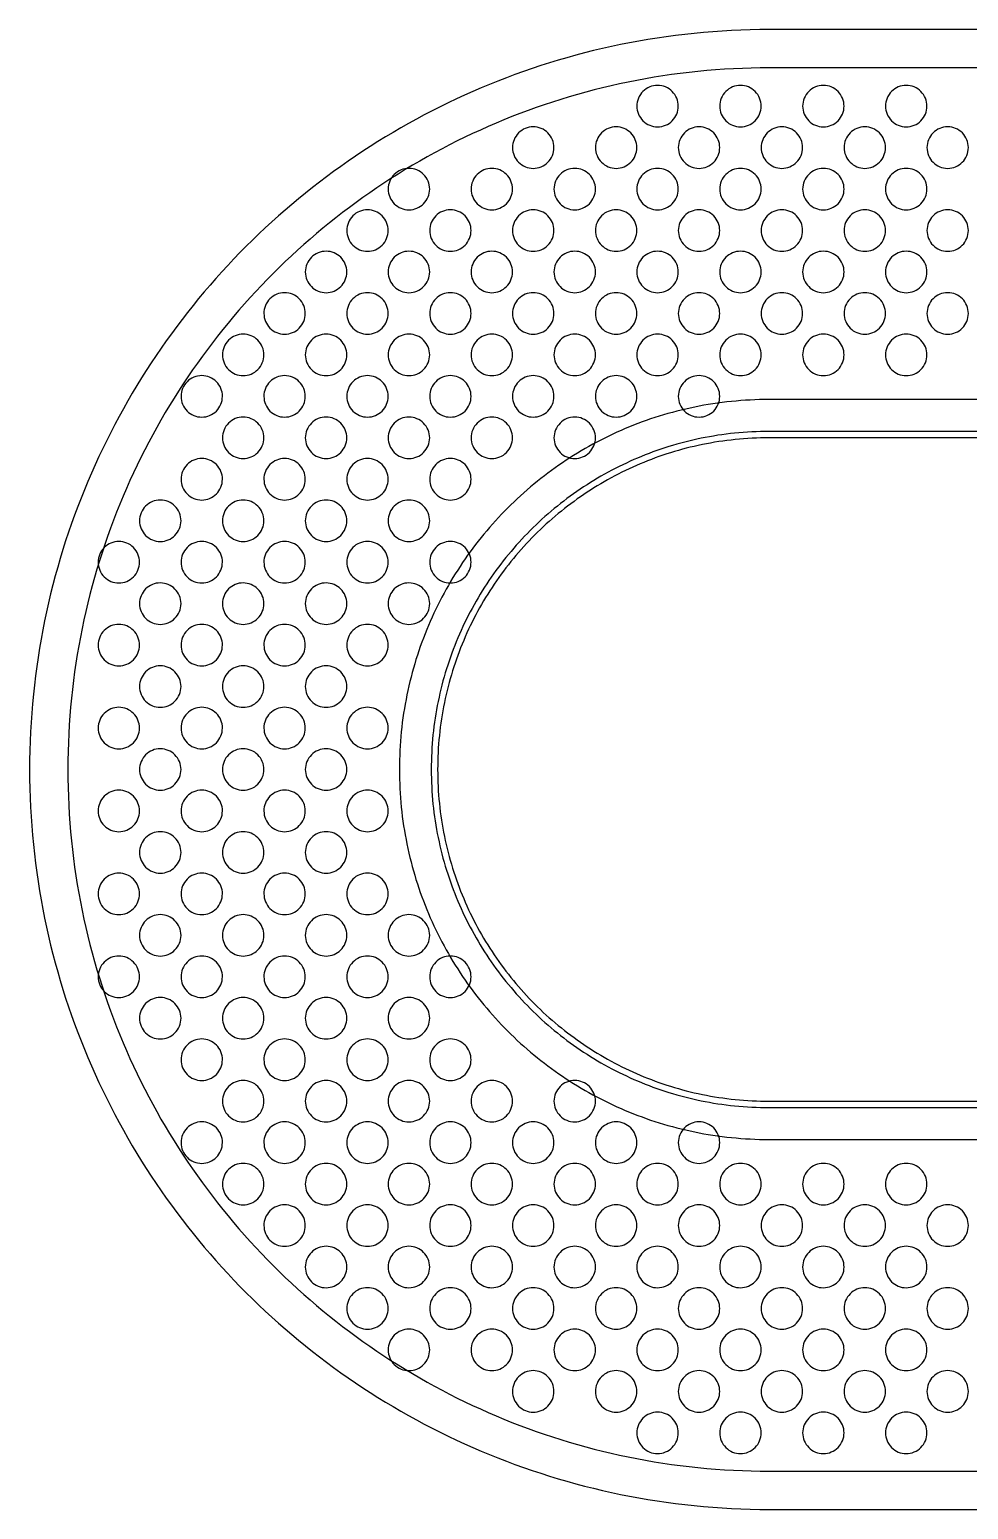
# Model space of a CAD drawing. Extents: x 1 to 174, y -78 to 96.
# Drawn here: x 87.42 to 105.83, y -52.48 to -23.48 of the extents above; entities that cross this region are included whole.
import ezdxf

# ---------------------------------------------------------------- set-up
doc = ezdxf.new("R2010")
doc.units = 0
doc.layers.add('LAYER_1', color=7, linetype='CONTINUOUS')

msp = doc.modelspace()

# ---------------------------------------------------------------- linework, layer by layer
at = {"layer": 'LAYER_1'}
for points in [[(108.946, -23.476), (101.895, -23.476), (101.735, -23.477), (101.55, -23.481), (101.365, -23.487), (101.181, -23.495), (100.997, -23.505), (100.813, -23.518), (100.63, -23.533), (100.447, -23.55), (100.265, -23.57), (100.084, -23.592), (99.902, -23.616), (99.722, -23.643), (99.542, -23.671), (99.363, -23.702), (99.184, -23.735), (99.006, -23.77), (98.829, -23.808), (98.653, -23.847), (98.477, -23.889), (98.302, -23.933), (98.128, -23.979), (97.955, -24.027), (97.783, -24.077), (97.611, -24.129), (97.441, -24.183), (97.271, -24.24), (97.102, -24.298), (96.935, -24.358), (96.768, -24.42), (96.602, -24.485), (96.437, -24.551), (96.274, -24.619), (96.111, -24.689), (95.949, -24.761), (95.789, -24.834), (95.629, -24.91), (95.471, -24.987), (95.314, -25.067), (95.158, -25.148), (95.003, -25.231), (94.849, -25.315), (94.697, -25.402), (94.546, -25.49), (94.396, -25.58), (94.247, -25.672), (94.099, -25.765), (93.953, -25.86), (93.808, -25.957), (93.664, -26.056), (93.521, -26.156), (93.38, -26.257), (93.24, -26.361), (93.101, -26.466), (92.964, -26.572), (92.828, -26.68), (92.693, -26.79), (92.56, -26.901), (92.428, -27.014), (92.298, -27.129), (92.169, -27.244), (92.041, -27.362), (91.915, -27.481), (91.79, -27.601), (91.667, -27.723), (91.545, -27.846), (91.425, -27.971), (91.306, -28.097), (91.189, -28.225), (91.073, -28.354), (90.958, -28.484), (90.846, -28.616), (90.734, -28.749), (90.625, -28.884), (90.516, -29.02), (90.41, -29.157), (90.305, -29.296), (90.201, -29.436), (90.1, -29.577), (90, -29.72), (89.901, -29.863), (89.804, -30.009), (89.709, -30.155), (89.616, -30.303), (89.524, -30.451), (89.434, -30.601), (89.346, -30.753), (89.26, -30.905), (89.175, -31.059), (89.092, -31.214), (89.011, -31.37), (88.932, -31.527), (88.854, -31.685), (88.778, -31.845), (88.705, -32.005), (88.633, -32.167), (88.563, -32.33), (88.495, -32.493), (88.429, -32.658), (88.364, -32.824), (88.302, -32.991), (88.242, -33.158), (88.184, -33.327), (88.127, -33.497), (88.073, -33.667), (88.021, -33.839), (87.971, -34.011), (87.923, -34.184), (87.877, -34.358), (87.833, -34.533), (87.792, -34.709), (87.752, -34.885), (87.715, -35.062), (87.679, -35.24), (87.646, -35.419), (87.615, -35.598), (87.587, -35.778), (87.56, -35.958), (87.536, -36.139), (87.514, -36.321), (87.495, -36.503), (87.477, -36.686), (87.462, -36.869), (87.449, -37.053), (87.439, -37.237), (87.431, -37.421), (87.425, -37.606), (87.421, -37.791), (87.42, -37.976), (87.421, -38.161), (87.425, -38.346), (87.431, -38.531), (87.439, -38.716), (87.449, -38.9), (87.462, -39.083), (87.477, -39.266), (87.495, -39.449), (87.514, -39.631), (87.536, -39.813), (87.56, -39.994), (87.587, -40.174), (87.615, -40.354), (87.646, -40.533), (87.679, -40.712), (87.715, -40.89), (87.752, -41.067), (87.792, -41.243), (87.833, -41.419), (87.877, -41.594), (87.923, -41.768), (87.971, -41.941), (88.021, -42.114), (88.073, -42.285), (88.127, -42.456), (88.184, -42.625), (88.242, -42.794), (88.302, -42.962), (88.364, -43.128), (88.429, -43.294), (88.495, -43.459), (88.563, -43.623), (88.633, -43.785), (88.705, -43.947), (88.778, -44.107), (88.854, -44.267), (88.932, -44.425), (89.011, -44.582), (89.092, -44.738), (89.175, -44.893), (89.26, -45.047), (89.346, -45.199), (89.434, -45.351), (89.524, -45.501), (89.616, -45.65), (89.709, -45.797), (89.804, -45.944), (89.901, -46.089), (90, -46.233), (90.1, -46.375), (90.201, -46.517), (90.305, -46.656), (90.41, -46.795), (90.516, -46.932), (90.625, -47.068), (90.734, -47.203), (90.846, -47.336), (90.958, -47.468), (91.073, -47.598), (91.189, -47.727), (91.306, -47.855), (91.425, -47.981), (91.545, -48.106), (91.667, -48.229), (91.79, -48.351), (91.915, -48.471), (92.041, -48.59), (92.169, -48.708), (92.298, -48.824), (92.428, -48.938), (92.56, -49.051), (92.693, -49.162), (92.828, -49.272), (92.964, -49.38), (93.101, -49.487), (93.24, -49.592), (93.38, -49.695), (93.521, -49.797), (93.664, -49.897), (93.808, -49.995), (93.953, -50.092), (94.099, -50.187), (94.247, -50.28), (94.396, -50.372), (94.546, -50.462), (94.697, -50.55), (94.849, -50.637), (95.003, -50.721), (95.158, -50.804), (95.314, -50.886), (95.471, -50.965), (95.629, -51.042), (95.789, -51.118), (95.949, -51.192), (96.111, -51.264), (96.274, -51.334), (96.437, -51.402), (96.602, -51.468), (96.768, -51.532), (96.935, -51.594), (97.102, -51.654), (97.271, -51.713), (97.441, -51.769), (97.611, -51.823), (97.783, -51.875), (97.955, -51.925), (98.128, -51.973), (98.302, -52.019), (98.477, -52.063), (98.653, -52.105), (98.829, -52.144), (99.006, -52.182), (99.184, -52.217), (99.363, -52.25), (99.542, -52.281), (99.722, -52.31), (99.902, -52.336), (100.084, -52.36), (100.265, -52.382), (100.447, -52.402), (100.63, -52.419), (100.813, -52.434), (100.997, -52.447), (101.181, -52.458), (101.365, -52.466), (101.55, -52.472), (101.735, -52.475), (101.895, -52.476), (108.946, -52.476)], [(108.943, -24.226), (101.897, -24.226), (101.744, -24.227), (101.569, -24.23), (101.394, -24.236), (101.219, -24.244), (101.044, -24.254), (100.87, -24.266), (100.696, -24.28), (100.523, -24.297), (100.35, -24.315), (100.178, -24.336), (100.006, -24.359), (99.835, -24.384), (99.665, -24.411), (99.495, -24.44), (99.325, -24.472), (99.157, -24.505), (98.989, -24.541), (98.822, -24.578), (98.655, -24.618), (98.489, -24.659), (98.324, -24.703), (98.16, -24.748), (97.997, -24.796), (97.834, -24.845), (97.672, -24.897), (97.512, -24.95), (97.352, -25.005), (97.193, -25.062), (97.034, -25.121), (96.877, -25.182), (96.721, -25.245), (96.566, -25.31), (96.412, -25.376), (96.258, -25.444), (96.106, -25.514), (95.955, -25.586), (95.805, -25.659), (95.656, -25.734), (95.508, -25.811), (95.361, -25.89), (95.215, -25.97), (95.071, -26.052), (94.927, -26.136), (94.785, -26.221), (94.644, -26.308), (94.504, -26.397), (94.365, -26.487), (94.227, -26.579), (94.091, -26.672), (93.956, -26.767), (93.822, -26.863), (93.689, -26.961), (93.558, -27.061), (93.427, -27.162), (93.299, -27.265), (93.171, -27.369), (93.045, -27.474), (92.92, -27.581), (92.796, -27.69), (92.673, -27.8), (92.552, -27.911), (92.433, -28.024), (92.314, -28.138), (92.197, -28.253), (92.082, -28.37), (91.968, -28.489), (91.855, -28.608), (91.744, -28.729), (91.634, -28.852), (91.525, -28.975), (91.418, -29.1), (91.313, -29.227), (91.209, -29.354), (91.106, -29.483), (91.005, -29.614), (90.905, -29.745), (90.807, -29.878), (90.711, -30.012), (90.616, -30.147), (90.523, -30.283), (90.431, -30.421), (90.341, -30.56), (90.252, -30.7), (90.165, -30.841), (90.08, -30.983), (89.996, -31.127), (89.914, -31.271), (89.834, -31.417), (89.755, -31.564), (89.678, -31.712), (89.603, -31.861), (89.53, -32.011), (89.458, -32.162), (89.388, -32.314), (89.32, -32.468), (89.254, -32.622), (89.189, -32.777), (89.126, -32.933), (89.066, -33.09), (89.007, -33.248), (88.949, -33.407), (88.894, -33.567), (88.841, -33.728), (88.789, -33.89), (88.74, -34.053), (88.692, -34.216), (88.647, -34.38), (88.603, -34.545), (88.562, -34.711), (88.522, -34.877), (88.485, -35.045), (88.449, -35.213), (88.416, -35.381), (88.385, -35.551), (88.355, -35.721), (88.328, -35.891), (88.303, -36.062), (88.28, -36.234), (88.259, -36.406), (88.241, -36.579), (88.224, -36.752), (88.21, -36.926), (88.198, -37.1), (88.188, -37.275), (88.18, -37.45), (88.175, -37.625), (88.171, -37.8), (88.17, -37.976), (88.171, -38.152), (88.175, -38.327), (88.18, -38.503), (88.188, -38.678), (88.198, -38.852), (88.21, -39.026), (88.224, -39.2), (88.241, -39.373), (88.259, -39.546), (88.28, -39.718), (88.303, -39.89), (88.328, -40.061), (88.355, -40.232), (88.385, -40.402), (88.416, -40.571), (88.449, -40.74), (88.485, -40.908), (88.522, -41.075), (88.562, -41.241), (88.603, -41.407), (88.647, -41.572), (88.692, -41.736), (88.74, -41.9), (88.789, -42.062), (88.841, -42.224), (88.894, -42.385), (88.949, -42.545), (89.007, -42.704), (89.066, -42.862), (89.126, -43.019), (89.189, -43.175), (89.254, -43.33), (89.32, -43.485), (89.388, -43.638), (89.458, -43.79), (89.53, -43.941), (89.603, -44.091), (89.678, -44.24), (89.755, -44.388), (89.834, -44.535), (89.914, -44.681), (89.996, -44.826), (90.08, -44.969), (90.165, -45.111), (90.252, -45.253), (90.341, -45.393), (90.431, -45.531), (90.523, -45.669), (90.616, -45.805), (90.711, -45.941), (90.807, -46.075), (90.905, -46.207), (91.005, -46.339), (91.106, -46.469), (91.209, -46.598), (91.313, -46.725), (91.418, -46.852), (91.525, -46.977), (91.634, -47.101), (91.744, -47.223), (91.855, -47.344), (91.968, -47.464), (92.082, -47.582), (92.197, -47.699), (92.314, -47.814), (92.433, -47.929), (92.552, -48.041), (92.673, -48.153), (92.796, -48.263), (92.92, -48.371), (93.045, -48.478), (93.171, -48.584), (93.299, -48.688), (93.427, -48.79), (93.558, -48.891), (93.689, -48.991), (93.822, -49.089), (93.956, -49.185), (94.091, -49.28), (94.227, -49.374), (94.365, -49.465), (94.504, -49.556), (94.644, -49.644), (94.785, -49.731), (94.927, -49.816), (95.071, -49.9), (95.215, -49.982), (95.361, -50.062), (95.508, -50.141), (95.656, -50.218), (95.805, -50.293), (95.955, -50.367), (96.106, -50.438), (96.258, -50.508), (96.412, -50.576), (96.566, -50.643), (96.721, -50.707), (96.877, -50.77), (97.034, -50.831), (97.193, -50.89), (97.352, -50.947), (97.512, -51.002), (97.672, -51.056), (97.834, -51.107), (97.997, -51.156), (98.16, -51.204), (98.324, -51.249), (98.489, -51.293), (98.655, -51.335), (98.822, -51.374), (98.989, -51.412), (99.157, -51.447), (99.325, -51.48), (99.495, -51.512), (99.665, -51.541), (99.835, -51.568), (100.006, -51.593), (100.178, -51.616), (100.35, -51.637), (100.523, -51.656), (100.696, -51.672), (100.87, -51.686), (101.044, -51.699), (101.219, -51.709), (101.394, -51.716), (101.569, -51.722), (101.744, -51.725), (101.897, -51.726), (108.943, -51.726)], [(108.923, -30.726), (101.918, -30.726), (101.827, -30.727), (101.733, -30.728), (101.64, -30.731), (101.548, -30.736), (101.455, -30.741), (101.363, -30.747), (101.271, -30.755), (101.18, -30.764), (101.089, -30.773), (100.998, -30.784), (100.907, -30.796), (100.817, -30.81), (100.727, -30.824), (100.638, -30.839), (100.549, -30.856), (100.46, -30.873), (100.372, -30.892), (100.284, -30.912), (100.196, -30.933), (100.109, -30.954), (100.022, -30.977), (99.936, -31.001), (99.85, -31.026), (99.765, -31.052), (99.68, -31.079), (99.595, -31.107), (99.511, -31.136), (99.427, -31.166), (99.344, -31.197), (99.262, -31.229), (99.18, -31.262), (99.098, -31.296), (99.017, -31.331), (98.936, -31.367), (98.856, -31.404), (98.777, -31.441), (98.698, -31.48), (98.619, -31.52), (98.541, -31.56), (98.464, -31.602), (98.387, -31.644), (98.311, -31.687), (98.235, -31.731), (98.16, -31.776), (98.086, -31.822), (98.012, -31.869), (97.939, -31.916), (97.866, -31.965), (97.794, -32.014), (97.723, -32.064), (97.652, -32.115), (97.582, -32.167), (97.513, -32.219), (97.444, -32.273), (97.376, -32.327), (97.308, -32.382), (97.241, -32.438), (97.175, -32.494), (97.11, -32.552), (97.045, -32.61), (96.981, -32.669), (96.918, -32.728), (96.856, -32.788), (96.794, -32.85), (96.733, -32.911), (96.672, -32.974), (96.613, -33.037), (96.554, -33.101), (96.496, -33.166), (96.438, -33.231), (96.382, -33.297), (96.326, -33.364), (96.271, -33.432), (96.217, -33.5), (96.163, -33.568), (96.111, -33.638), (96.059, -33.708), (96.008, -33.779), (95.958, -33.85), (95.909, -33.922), (95.86, -33.995), (95.813, -34.068), (95.766, -34.142), (95.72, -34.216), (95.675, -34.291), (95.631, -34.367), (95.588, -34.443), (95.546, -34.52), (95.504, -34.597), (95.464, -34.675), (95.424, -34.754), (95.386, -34.833), (95.348, -34.912), (95.311, -34.992), (95.275, -35.073), (95.24, -35.154), (95.206, -35.235), (95.173, -35.318), (95.141, -35.4), (95.11, -35.483), (95.08, -35.567), (95.051, -35.651), (95.023, -35.735), (94.996, -35.82), (94.97, -35.906), (94.945, -35.992), (94.921, -36.078), (94.899, -36.165), (94.877, -36.252), (94.856, -36.339), (94.836, -36.427), (94.817, -36.516), (94.8, -36.605), (94.783, -36.694), (94.768, -36.783), (94.754, -36.873), (94.741, -36.963), (94.728, -37.054), (94.717, -37.145), (94.708, -37.236), (94.699, -37.327), (94.691, -37.419), (94.685, -37.511), (94.68, -37.604), (94.676, -37.696), (94.673, -37.789), (94.671, -37.883), (94.67, -37.976), (94.671, -38.07), (94.673, -38.163), (94.676, -38.256), (94.68, -38.349), (94.685, -38.441), (94.691, -38.533), (94.699, -38.625), (94.708, -38.716), (94.717, -38.808), (94.728, -38.899), (94.741, -38.989), (94.754, -39.079), (94.768, -39.169), (94.783, -39.259), (94.8, -39.348), (94.817, -39.436), (94.836, -39.525), (94.856, -39.613), (94.877, -39.7), (94.899, -39.787), (94.921, -39.874), (94.945, -39.96), (94.97, -40.046), (94.996, -40.132), (95.023, -40.217), (95.051, -40.301), (95.08, -40.385), (95.11, -40.469), (95.141, -40.552), (95.173, -40.635), (95.206, -40.717), (95.24, -40.798), (95.275, -40.88), (95.311, -40.96), (95.348, -41.04), (95.386, -41.12), (95.424, -41.199), (95.464, -41.277), (95.504, -41.355), (95.546, -41.432), (95.588, -41.509), (95.631, -41.585), (95.675, -41.661), (95.72, -41.736), (95.766, -41.811), (95.813, -41.884), (95.86, -41.958), (95.909, -42.03), (95.958, -42.102), (96.008, -42.174), (96.059, -42.244), (96.111, -42.314), (96.163, -42.384), (96.217, -42.453), (96.271, -42.521), (96.326, -42.588), (96.382, -42.655), (96.438, -42.721), (96.496, -42.786), (96.554, -42.851), (96.613, -42.915), (96.672, -42.978), (96.733, -43.041), (96.794, -43.103), (96.856, -43.164), (96.918, -43.224), (96.981, -43.284), (97.045, -43.343), (97.11, -43.401), (97.175, -43.458), (97.241, -43.515), (97.308, -43.57), (97.376, -43.625), (97.444, -43.679), (97.513, -43.733), (97.582, -43.785), (97.652, -43.837), (97.723, -43.888), (97.794, -43.938), (97.866, -43.988), (97.939, -44.036), (98.012, -44.084), (98.086, -44.13), (98.16, -44.176), (98.235, -44.221), (98.311, -44.265), (98.387, -44.308), (98.464, -44.351), (98.541, -44.392), (98.619, -44.433), (98.698, -44.472), (98.777, -44.511), (98.856, -44.549), (98.936, -44.585), (99.017, -44.621), (99.098, -44.656), (99.18, -44.69), (99.262, -44.723), (99.344, -44.755), (99.427, -44.786), (99.511, -44.816), (99.595, -44.845), (99.68, -44.873), (99.765, -44.9), (99.85, -44.926), (99.936, -44.951), (100.022, -44.975), (100.109, -44.998), (100.196, -45.02), (100.284, -45.04), (100.372, -45.06), (100.46, -45.079), (100.549, -45.096), (100.638, -45.113), (100.727, -45.128), (100.817, -45.143), (100.907, -45.156), (100.998, -45.168), (101.089, -45.179), (101.18, -45.189), (101.271, -45.197), (101.363, -45.205), (101.455, -45.211), (101.548, -45.217), (101.64, -45.221), (101.733, -45.224), (101.827, -45.226), (101.918, -45.226), (108.923, -45.226)], [(108.921, -31.351), (101.92, -31.351), (101.835, -31.352), (101.749, -31.353), (101.664, -31.356), (101.579, -31.36), (101.495, -31.365), (101.411, -31.37), (101.327, -31.377), (101.243, -31.385), (101.16, -31.394), (101.077, -31.404), (100.994, -31.415), (100.911, -31.427), (100.829, -31.441), (100.748, -31.455), (100.666, -31.47), (100.585, -31.486), (100.505, -31.503), (100.424, -31.521), (100.344, -31.54), (100.265, -31.56), (100.185, -31.581), (100.107, -31.602), (100.028, -31.625), (99.95, -31.649), (99.873, -31.674), (99.795, -31.699), (99.719, -31.726), (99.642, -31.753), (99.566, -31.781), (99.491, -31.811), (99.416, -31.841), (99.341, -31.872), (99.267, -31.904), (99.194, -31.936), (99.121, -31.97), (99.048, -32.004), (98.976, -32.04), (98.904, -32.076), (98.833, -32.113), (98.762, -32.151), (98.692, -32.189), (98.623, -32.229), (98.553, -32.269), (98.485, -32.31), (98.417, -32.352), (98.349, -32.395), (98.282, -32.438), (98.216, -32.483), (98.15, -32.528), (98.085, -32.573), (98.02, -32.62), (97.956, -32.667), (97.893, -32.715), (97.83, -32.764), (97.768, -32.814), (97.706, -32.864), (97.645, -32.915), (97.585, -32.967), (97.525, -33.019), (97.466, -33.072), (97.407, -33.126), (97.349, -33.181), (97.292, -33.236), (97.236, -33.292), (97.18, -33.348), (97.125, -33.405), (97.07, -33.463), (97.016, -33.522), (96.963, -33.581), (96.911, -33.641), (96.859, -33.701), (96.808, -33.762), (96.758, -33.824), (96.708, -33.886), (96.66, -33.949), (96.611, -34.012), (96.564, -34.076), (96.518, -34.141), (96.472, -34.206), (96.427, -34.272), (96.382, -34.338), (96.339, -34.405), (96.296, -34.473), (96.254, -34.541), (96.213, -34.609), (96.173, -34.678), (96.134, -34.748), (96.095, -34.818), (96.057, -34.889), (96.02, -34.96), (95.984, -35.032), (95.949, -35.104), (95.914, -35.177), (95.881, -35.25), (95.848, -35.323), (95.816, -35.397), (95.785, -35.472), (95.755, -35.547), (95.726, -35.622), (95.697, -35.698), (95.67, -35.775), (95.643, -35.851), (95.618, -35.929), (95.593, -36.006), (95.569, -36.084), (95.547, -36.163), (95.525, -36.241), (95.504, -36.321), (95.484, -36.4), (95.465, -36.48), (95.447, -36.56), (95.43, -36.641), (95.414, -36.722), (95.399, -36.804), (95.385, -36.885), (95.372, -36.967), (95.359, -37.05), (95.348, -37.133), (95.338, -37.216), (95.329, -37.299), (95.321, -37.383), (95.315, -37.467), (95.309, -37.551), (95.304, -37.635), (95.3, -37.72), (95.297, -37.805), (95.296, -37.891), (95.295, -37.976), (95.296, -38.062), (95.297, -38.147), (95.3, -38.232), (95.304, -38.317), (95.309, -38.401), (95.315, -38.486), (95.321, -38.57), (95.329, -38.653), (95.338, -38.737), (95.348, -38.82), (95.359, -38.902), (95.372, -38.985), (95.385, -39.067), (95.399, -39.149), (95.414, -39.23), (95.43, -39.311), (95.447, -39.392), (95.465, -39.472), (95.484, -39.552), (95.504, -39.632), (95.525, -39.711), (95.547, -39.79), (95.569, -39.868), (95.593, -39.946), (95.618, -40.024), (95.643, -40.101), (95.67, -40.178), (95.697, -40.254), (95.726, -40.33), (95.755, -40.405), (95.785, -40.48), (95.816, -40.555), (95.848, -40.629), (95.881, -40.703), (95.914, -40.776), (95.949, -40.848), (95.984, -40.921), (96.02, -40.992), (96.057, -41.063), (96.095, -41.134), (96.134, -41.204), (96.173, -41.274), (96.213, -41.343), (96.254, -41.412), (96.296, -41.48), (96.339, -41.547), (96.382, -41.614), (96.427, -41.68), (96.472, -41.746), (96.518, -41.811), (96.564, -41.876), (96.611, -41.94), (96.66, -42.004), (96.708, -42.066), (96.758, -42.129), (96.808, -42.19), (96.859, -42.251), (96.911, -42.312), (96.963, -42.372), (97.016, -42.431), (97.07, -42.489), (97.125, -42.547), (97.18, -42.604), (97.236, -42.661), (97.292, -42.717), (97.349, -42.772), (97.407, -42.826), (97.466, -42.88), (97.525, -42.933), (97.585, -42.986), (97.645, -43.037), (97.706, -43.088), (97.768, -43.139), (97.83, -43.188), (97.893, -43.237), (97.956, -43.285), (98.02, -43.332), (98.085, -43.379), (98.15, -43.425), (98.216, -43.47), (98.282, -43.514), (98.349, -43.557), (98.417, -43.6), (98.485, -43.642), (98.553, -43.683), (98.623, -43.723), (98.692, -43.763), (98.762, -43.801), (98.833, -43.839), (98.904, -43.876), (98.976, -43.912), (99.048, -43.948), (99.121, -43.982), (99.194, -44.016), (99.267, -44.049), (99.341, -44.08), (99.416, -44.111), (99.491, -44.142), (99.566, -44.171), (99.642, -44.199), (99.719, -44.227), (99.795, -44.253), (99.873, -44.279), (99.95, -44.303), (100.028, -44.327), (100.107, -44.35), (100.185, -44.372), (100.265, -44.393), (100.344, -44.412), (100.424, -44.431), (100.505, -44.449), (100.585, -44.467), (100.666, -44.483), (100.748, -44.498), (100.829, -44.512), (100.911, -44.525), (100.994, -44.537), (101.077, -44.548), (101.16, -44.558), (101.243, -44.567), (101.327, -44.575), (101.411, -44.582), (101.495, -44.588), (101.579, -44.593), (101.664, -44.596), (101.749, -44.599), (101.835, -44.601), (101.92, -44.601), (108.921, -44.601)], [(108.92, -31.476), (101.92, -31.476), (101.836, -31.477), (101.752, -31.478), (101.669, -31.481), (101.586, -31.485), (101.503, -31.489), (101.42, -31.495), (101.338, -31.502), (101.256, -31.51), (101.174, -31.519), (101.092, -31.528), (101.011, -31.539), (100.93, -31.551), (100.85, -31.564), (100.77, -31.578), (100.69, -31.592), (100.61, -31.608), (100.531, -31.625), (100.452, -31.643), (100.374, -31.661), (100.296, -31.681), (100.218, -31.701), (100.141, -31.723), (100.064, -31.745), (99.987, -31.768), (99.911, -31.793), (99.835, -31.818), (99.76, -31.844), (99.685, -31.871), (99.611, -31.898), (99.537, -31.927), (99.463, -31.957), (99.39, -31.987), (99.317, -32.018), (99.245, -32.05), (99.173, -32.083), (99.102, -32.117), (99.031, -32.152), (98.961, -32.187), (98.891, -32.224), (98.822, -32.261), (98.753, -32.299), (98.685, -32.337), (98.617, -32.377), (98.55, -32.417), (98.483, -32.458), (98.417, -32.5), (98.351, -32.543), (98.286, -32.586), (98.221, -32.63), (98.157, -32.675), (98.094, -32.721), (98.031, -32.767), (97.969, -32.815), (97.907, -32.862), (97.846, -32.911), (97.786, -32.96), (97.726, -33.01), (97.666, -33.061), (97.608, -33.113), (97.55, -33.165), (97.492, -33.218), (97.436, -33.271), (97.38, -33.325), (97.324, -33.38), (97.269, -33.435), (97.215, -33.492), (97.162, -33.548), (97.109, -33.606), (97.057, -33.664), (97.005, -33.722), (96.955, -33.782), (96.905, -33.842), (96.855, -33.902), (96.807, -33.963), (96.759, -34.025), (96.712, -34.087), (96.665, -34.15), (96.619, -34.213), (96.575, -34.277), (96.53, -34.342), (96.487, -34.407), (96.444, -34.473), (96.402, -34.539), (96.361, -34.606), (96.321, -34.673), (96.281, -34.741), (96.243, -34.809), (96.205, -34.878), (96.168, -34.947), (96.131, -35.017), (96.096, -35.087), (96.061, -35.158), (96.027, -35.229), (95.994, -35.301), (95.962, -35.373), (95.931, -35.446), (95.901, -35.519), (95.871, -35.593), (95.842, -35.667), (95.815, -35.741), (95.788, -35.816), (95.762, -35.891), (95.737, -35.967), (95.712, -36.043), (95.689, -36.12), (95.667, -36.197), (95.645, -36.274), (95.625, -36.352), (95.605, -36.43), (95.587, -36.508), (95.569, -36.587), (95.552, -36.666), (95.537, -36.746), (95.522, -36.826), (95.508, -36.906), (95.495, -36.986), (95.483, -37.067), (95.472, -37.148), (95.463, -37.23), (95.454, -37.312), (95.446, -37.394), (95.439, -37.476), (95.433, -37.559), (95.429, -37.642), (95.425, -37.725), (95.422, -37.808), (95.421, -37.892), (95.42, -37.976), (95.421, -38.06), (95.422, -38.144), (95.425, -38.227), (95.429, -38.311), (95.433, -38.394), (95.439, -38.476), (95.446, -38.559), (95.454, -38.641), (95.463, -38.723), (95.472, -38.804), (95.483, -38.885), (95.495, -38.966), (95.508, -39.047), (95.522, -39.127), (95.537, -39.207), (95.552, -39.286), (95.569, -39.365), (95.587, -39.444), (95.605, -39.523), (95.625, -39.601), (95.645, -39.678), (95.667, -39.756), (95.689, -39.833), (95.712, -39.909), (95.737, -39.985), (95.762, -40.061), (95.788, -40.136), (95.815, -40.211), (95.842, -40.285), (95.871, -40.36), (95.901, -40.433), (95.931, -40.506), (95.962, -40.579), (95.994, -40.651), (96.027, -40.723), (96.061, -40.794), (96.096, -40.865), (96.131, -40.935), (96.168, -41.005), (96.205, -41.074), (96.243, -41.143), (96.281, -41.212), (96.321, -41.279), (96.361, -41.347), (96.402, -41.413), (96.444, -41.48), (96.487, -41.545), (96.53, -41.61), (96.575, -41.675), (96.619, -41.739), (96.665, -41.802), (96.712, -41.865), (96.759, -41.927), (96.807, -41.989), (96.855, -42.05), (96.905, -42.111), (96.955, -42.171), (97.005, -42.23), (97.057, -42.289), (97.109, -42.347), (97.162, -42.404), (97.215, -42.461), (97.269, -42.517), (97.324, -42.572), (97.38, -42.627), (97.436, -42.681), (97.492, -42.735), (97.55, -42.788), (97.608, -42.84), (97.666, -42.891), (97.726, -42.942), (97.786, -42.992), (97.846, -43.041), (97.907, -43.09), (97.969, -43.138), (98.031, -43.185), (98.094, -43.231), (98.157, -43.277), (98.221, -43.322), (98.286, -43.366), (98.351, -43.409), (98.417, -43.452), (98.483, -43.494), (98.55, -43.535), (98.617, -43.575), (98.685, -43.615), (98.753, -43.654), (98.822, -43.692), (98.891, -43.729), (98.961, -43.765), (99.031, -43.801), (99.102, -43.835), (99.173, -43.869), (99.245, -43.902), (99.317, -43.934), (99.39, -43.965), (99.463, -43.996), (99.537, -44.025), (99.611, -44.054), (99.685, -44.082), (99.76, -44.109), (99.835, -44.135), (99.911, -44.16), (99.987, -44.184), (100.064, -44.207), (100.141, -44.23), (100.218, -44.251), (100.296, -44.271), (100.374, -44.291), (100.452, -44.31), (100.531, -44.327), (100.61, -44.344), (100.69, -44.36), (100.77, -44.375), (100.85, -44.388), (100.93, -44.401), (101.011, -44.413), (101.092, -44.424), (101.174, -44.434), (101.256, -44.443), (101.338, -44.45), (101.42, -44.457), (101.503, -44.463), (101.586, -44.468), (101.669, -44.471), (101.752, -44.474), (101.836, -44.476), (101.92, -44.476), (108.92, -44.476)]]:
    msp.add_lwpolyline(points, dxfattribs=at)
for points in [[(100.139, -24.976, 0.414214), (99.733, -24.57, 0.414214), (99.326, -24.976, 0.414214), (99.733, -25.382, 0.414214)], [(101.764, -24.976, 0.414214), (101.358, -24.57, 0.414214), (100.951, -24.976, 0.414214), (101.358, -25.382, 0.414214)], [(103.389, -24.976, 0.414214), (102.983, -24.57, 0.414214), (102.576, -24.976, 0.414214), (102.983, -25.382, 0.414214)], [(105.014, -24.976, 0.414214), (104.608, -24.57, 0.414214), (104.201, -24.976, 0.414214), (104.608, -25.382, 0.414214)], [(97.701, -25.789, 0.414214), (97.295, -25.382, 0.414214), (96.889, -25.789, 0.414214), (97.295, -26.195, 0.414214)], [(99.326, -25.789, 0.414214), (98.92, -25.382, 0.414214), (98.514, -25.789, 0.414214), (98.92, -26.195, 0.414214)], [(100.951, -25.789, 0.414214), (100.545, -25.382, 0.414214), (100.139, -25.789, 0.414214), (100.545, -26.195, 0.414214)], [(102.576, -25.789, 0.414214), (102.17, -25.382, 0.414214), (101.764, -25.789, 0.414214), (102.17, -26.195, 0.414214)], [(104.201, -25.789, 0.414214), (103.795, -25.382, 0.414214), (103.389, -25.789, 0.414214), (103.795, -26.195, 0.414214)], [(105.826, -25.789, 0.414214), (105.42, -25.382, 0.414214), (105.014, -25.789, 0.414214), (105.42, -26.195, 0.414214)], [(95.264, -26.601, 0.414214), (94.858, -26.195, 0.414214), (94.451, -26.601, 0.414214), (94.858, -27.007, 0.414214)], [(96.889, -26.601, 0.414214), (96.483, -26.195, 0.414214), (96.076, -26.601, 0.414214), (96.483, -27.007, 0.414214)], [(98.514, -26.601, 0.414214), (98.108, -26.195, 0.414214), (97.701, -26.601, 0.414214), (98.108, -27.007, 0.414214)], [(100.139, -26.601, 0.414214), (99.733, -26.195, 0.414214), (99.326, -26.601, 0.414214), (99.733, -27.007, 0.414214)], [(101.764, -26.601, 0.414214), (101.358, -26.195, 0.414214), (100.951, -26.601, 0.414214), (101.358, -27.007, 0.414214)], [(103.389, -26.601, 0.414214), (102.983, -26.195, 0.414214), (102.576, -26.601, 0.414214), (102.983, -27.007, 0.414214)], [(105.014, -26.601, 0.414214), (104.608, -26.195, 0.414214), (104.201, -26.601, 0.414214), (104.608, -27.007, 0.414214)], [(94.451, -27.414, 0.414214), (94.045, -27.007, 0.414214), (93.639, -27.414, 0.414214), (94.045, -27.82, 0.414214)], [(96.076, -27.414, 0.414214), (95.67, -27.007, 0.414214), (95.264, -27.414, 0.414214), (95.67, -27.82, 0.414214)], [(97.701, -27.414, 0.414214), (97.295, -27.007, 0.414214), (96.889, -27.414, 0.414214), (97.295, -27.82, 0.414214)], [(99.326, -27.414, 0.414214), (98.92, -27.007, 0.414214), (98.514, -27.414, 0.414214), (98.92, -27.82, 0.414214)], [(100.951, -27.414, 0.414214), (100.545, -27.007, 0.414214), (100.139, -27.414, 0.414214), (100.545, -27.82, 0.414214)], [(102.576, -27.414, 0.414214), (102.17, -27.007, 0.414214), (101.764, -27.414, 0.414214), (102.17, -27.82, 0.414214)], [(104.201, -27.414, 0.414214), (103.795, -27.007, 0.414214), (103.389, -27.414, 0.414214), (103.795, -27.82, 0.414214)], [(105.826, -27.414, 0.414214), (105.42, -27.007, 0.414214), (105.014, -27.414, 0.414214), (105.42, -27.82, 0.414214)], [(93.639, -28.226, 0.414214), (93.233, -27.82, 0.414214), (92.826, -28.226, 0.414214), (93.233, -28.632, 0.414214)], [(95.264, -28.226, 0.414214), (94.858, -27.82, 0.414214), (94.451, -28.226, 0.414214), (94.858, -28.632, 0.414214)], [(96.889, -28.226, 0.414214), (96.483, -27.82, 0.414214), (96.076, -28.226, 0.414214), (96.483, -28.632, 0.414214)], [(98.514, -28.226, 0.414214), (98.108, -27.82, 0.414214), (97.701, -28.226, 0.414214), (98.108, -28.632, 0.414214)], [(100.139, -28.226, 0.414214), (99.733, -27.82, 0.414214), (99.326, -28.226, 0.414214), (99.733, -28.632, 0.414214)], [(101.764, -28.226, 0.414214), (101.358, -27.82, 0.414214), (100.951, -28.226, 0.414214), (101.358, -28.632, 0.414214)], [(103.389, -28.226, 0.414214), (102.983, -27.82, 0.414214), (102.576, -28.226, 0.414214), (102.983, -28.632, 0.414214)], [(105.014, -28.226, 0.414214), (104.608, -27.82, 0.414214), (104.201, -28.226, 0.414214), (104.608, -28.632, 0.414214)], [(92.826, -29.039, 0.414214), (92.42, -28.632, 0.414214), (92.014, -29.039, 0.414214), (92.42, -29.445, 0.414214)], [(94.451, -29.039, 0.414214), (94.045, -28.632, 0.414214), (93.639, -29.039, 0.414214), (94.045, -29.445, 0.414214)], [(96.076, -29.039, 0.414214), (95.67, -28.632, 0.414214), (95.264, -29.039, 0.414214), (95.67, -29.445, 0.414214)], [(97.701, -29.039, 0.414214), (97.295, -28.632, 0.414214), (96.889, -29.039, 0.414214), (97.295, -29.445, 0.414214)], [(99.326, -29.039, 0.414214), (98.92, -28.632, 0.414214), (98.514, -29.039, 0.414214), (98.92, -29.445, 0.414214)], [(100.951, -29.039, 0.414214), (100.545, -28.632, 0.414214), (100.139, -29.039, 0.414214), (100.545, -29.445, 0.414214)], [(102.576, -29.039, 0.414214), (102.17, -28.632, 0.414214), (101.764, -29.039, 0.414214), (102.17, -29.445, 0.414214)], [(104.201, -29.039, 0.414214), (103.795, -28.632, 0.414214), (103.389, -29.039, 0.414214), (103.795, -29.445, 0.414214)], [(105.826, -29.039, 0.414214), (105.42, -28.632, 0.414214), (105.014, -29.039, 0.414214), (105.42, -29.445, 0.414214)], [(92.014, -29.851, 0.414214), (91.608, -29.445, 0.414214), (91.201, -29.851, 0.414214), (91.608, -30.257, 0.414214)], [(93.639, -29.851, 0.414214), (93.233, -29.445, 0.414214), (92.826, -29.851, 0.414214), (93.233, -30.257, 0.414214)], [(95.264, -29.851, 0.414214), (94.858, -29.445, 0.414214), (94.451, -29.851, 0.414214), (94.858, -30.257, 0.414214)], [(96.889, -29.851, 0.414214), (96.483, -29.445, 0.414214), (96.076, -29.851, 0.414214), (96.483, -30.257, 0.414214)], [(98.514, -29.851, 0.414214), (98.108, -29.445, 0.414214), (97.701, -29.851, 0.414214), (98.108, -30.257, 0.414214)], [(100.139, -29.851, 0.414214), (99.733, -29.445, 0.414214), (99.326, -29.851, 0.414214), (99.733, -30.257, 0.414214)], [(101.764, -29.851, 0.414214), (101.358, -29.445, 0.414214), (100.951, -29.851, 0.414214), (101.358, -30.257, 0.414214)], [(103.389, -29.851, 0.414214), (102.983, -29.445, 0.414214), (102.576, -29.851, 0.414214), (102.983, -30.257, 0.414214)], [(105.014, -29.851, 0.414214), (104.608, -29.445, 0.414214), (104.201, -29.851, 0.414214), (104.608, -30.257, 0.414214)], [(91.201, -30.664, 0.414214), (90.795, -30.257, 0.414214), (90.389, -30.664, 0.414214), (90.795, -31.07, 0.414214)], [(92.826, -30.664, 0.414214), (92.42, -30.257, 0.414214), (92.014, -30.664, 0.414214), (92.42, -31.07, 0.414214)], [(94.451, -30.664, 0.414214), (94.045, -30.257, 0.414214), (93.639, -30.664, 0.414214), (94.045, -31.07, 0.414214)], [(96.076, -30.664, 0.414214), (95.67, -30.257, 0.414214), (95.264, -30.664, 0.414214), (95.67, -31.07, 0.414214)], [(97.701, -30.664, 0.414214), (97.295, -30.257, 0.414214), (96.889, -30.664, 0.414214), (97.295, -31.07, 0.414214)], [(99.326, -30.664, 0.414214), (98.92, -30.257, 0.414214), (98.514, -30.664, 0.414214), (98.92, -31.07, 0.414214)], [(100.951, -30.664, 0.414214), (100.545, -30.257, 0.414214), (100.139, -30.664, 0.414214), (100.545, -31.07, 0.414214)], [(92.014, -31.476, 0.414214), (91.608, -31.07, 0.414214), (91.201, -31.476, 0.414214), (91.608, -31.882, 0.414214)], [(93.639, -31.476, 0.414214), (93.233, -31.07, 0.414214), (92.826, -31.476, 0.414214), (93.233, -31.882, 0.414214)], [(95.264, -31.476, 0.414214), (94.858, -31.07, 0.414214), (94.451, -31.476, 0.414214), (94.858, -31.882, 0.414214)], [(96.889, -31.476, 0.414214), (96.483, -31.07, 0.414214), (96.076, -31.476, 0.414214), (96.483, -31.882, 0.414214)], [(98.514, -31.476, 0.414214), (98.108, -31.07, 0.414214), (97.701, -31.476, 0.414214), (98.108, -31.882, 0.414214)], [(91.201, -32.289, 0.414214), (90.795, -31.882, 0.414214), (90.389, -32.289, 0.414214), (90.795, -32.695, 0.414214)], [(92.826, -32.289, 0.414214), (92.42, -31.882, 0.414214), (92.014, -32.289, 0.414214), (92.42, -32.695, 0.414214)], [(94.451, -32.289, 0.414214), (94.045, -31.882, 0.414214), (93.639, -32.289, 0.414214), (94.045, -32.695, 0.414214)], [(96.076, -32.289, 0.414214), (95.67, -31.882, 0.414214), (95.264, -32.289, 0.414214), (95.67, -32.695, 0.414214)], [(90.389, -33.101, 0.414214), (89.983, -32.695, 0.414214), (89.576, -33.101, 0.414214), (89.983, -33.507, 0.414214)], [(92.014, -33.101, 0.414214), (91.608, -32.695, 0.414214), (91.201, -33.101, 0.414214), (91.608, -33.507, 0.414214)], [(93.639, -33.101, 0.414214), (93.233, -32.695, 0.414214), (92.826, -33.101, 0.414214), (93.233, -33.507, 0.414214)], [(95.264, -33.101, 0.414214), (94.858, -32.695, 0.414214), (94.451, -33.101, 0.414214), (94.858, -33.507, 0.414214)], [(89.576, -33.914, 0.414214), (89.17, -33.507, 0.414214), (88.764, -33.914, 0.414214), (89.17, -34.32, 0.414214)], [(91.201, -33.914, 0.414214), (90.795, -33.507, 0.414214), (90.389, -33.914, 0.414214), (90.795, -34.32, 0.414214)], [(92.826, -33.914, 0.414214), (92.42, -33.507, 0.414214), (92.014, -33.914, 0.414214), (92.42, -34.32, 0.414214)], [(94.451, -33.914, 0.414214), (94.045, -33.507, 0.414214), (93.639, -33.914, 0.414214), (94.045, -34.32, 0.414214)], [(96.076, -33.914, 0.414214), (95.67, -33.507, 0.414214), (95.264, -33.914, 0.414214), (95.67, -34.32, 0.414214)], [(90.389, -34.726, 0.414214), (89.983, -34.32, 0.414214), (89.576, -34.726, 0.414214), (89.983, -35.132, 0.414214)], [(92.014, -34.726, 0.414214), (91.608, -34.32, 0.414214), (91.201, -34.726, 0.414214), (91.608, -35.132, 0.414214)], [(93.639, -34.726, 0.414214), (93.233, -34.32, 0.414214), (92.826, -34.726, 0.414214), (93.233, -35.132, 0.414214)], [(95.264, -34.726, 0.414214), (94.858, -34.32, 0.414214), (94.451, -34.726, 0.414214), (94.858, -35.132, 0.414214)], [(89.576, -35.539, 0.414214), (89.17, -35.132, 0.414214), (88.764, -35.539, 0.414214), (89.17, -35.945, 0.414214)], [(91.201, -35.539, 0.414214), (90.795, -35.132, 0.414214), (90.389, -35.539, 0.414214), (90.795, -35.945, 0.414214)], [(92.826, -35.539, 0.414214), (92.42, -35.132, 0.414214), (92.014, -35.539, 0.414214), (92.42, -35.945, 0.414214)], [(94.451, -35.539, 0.414214), (94.045, -35.132, 0.414214), (93.639, -35.539, 0.414214), (94.045, -35.945, 0.414214)], [(90.389, -36.351, 0.414214), (89.983, -35.945, 0.414214), (89.576, -36.351, 0.414214), (89.983, -36.757, 0.414214)], [(92.014, -36.351, 0.414214), (91.608, -35.945, 0.414214), (91.201, -36.351, 0.414214), (91.608, -36.757, 0.414214)], [(93.639, -36.351, 0.414214), (93.233, -35.945, 0.414214), (92.826, -36.351, 0.414214), (93.233, -36.757, 0.414214)], [(89.576, -37.164, 0.414214), (89.17, -36.757, 0.414214), (88.764, -37.164, 0.414214), (89.17, -37.57, 0.414214)], [(91.201, -37.164, 0.414214), (90.795, -36.757, 0.414214), (90.389, -37.164, 0.414214), (90.795, -37.57, 0.414214)], [(92.826, -37.164, 0.414214), (92.42, -36.757, 0.414214), (92.014, -37.164, 0.414214), (92.42, -37.57, 0.414214)], [(94.451, -37.164, 0.414214), (94.045, -36.757, 0.414214), (93.639, -37.164, 0.414214), (94.045, -37.57, 0.414214)], [(90.389, -37.976, 0.414214), (89.983, -37.57, 0.414214), (89.576, -37.976, 0.414214), (89.983, -38.382, 0.414214)], [(92.014, -37.976, 0.414214), (91.608, -37.57, 0.414214), (91.201, -37.976, 0.414214), (91.608, -38.382, 0.414214)], [(93.639, -37.976, 0.414214), (93.233, -37.57, 0.414214), (92.826, -37.976, 0.414214), (93.233, -38.382, 0.414214)], [(89.576, -38.789, 0.414214), (89.17, -38.382, 0.414214), (88.764, -38.789, 0.414214), (89.17, -39.195, 0.414214)], [(91.201, -38.789, 0.414214), (90.795, -38.382, 0.414214), (90.389, -38.789, 0.414214), (90.795, -39.195, 0.414214)], [(92.826, -38.789, 0.414214), (92.42, -38.382, 0.414214), (92.014, -38.789, 0.414214), (92.42, -39.195, 0.414214)], [(94.451, -38.789, 0.414214), (94.045, -38.382, 0.414214), (93.639, -38.789, 0.414214), (94.045, -39.195, 0.414214)], [(90.389, -39.601, 0.414214), (89.983, -39.195, 0.414214), (89.576, -39.601, 0.414214), (89.983, -40.007, 0.414214)], [(92.014, -39.601, 0.414214), (91.608, -39.195, 0.414214), (91.201, -39.601, 0.414214), (91.608, -40.007, 0.414214)], [(93.639, -39.601, 0.414214), (93.233, -39.195, 0.414214), (92.826, -39.601, 0.414214), (93.233, -40.007, 0.414214)], [(89.576, -40.414, 0.414214), (89.17, -40.007, 0.414214), (88.764, -40.414, 0.414214), (89.17, -40.82, 0.414214)], [(91.201, -40.414, 0.414214), (90.795, -40.007, 0.414214), (90.389, -40.414, 0.414214), (90.795, -40.82, 0.414214)], [(92.826, -40.414, 0.414214), (92.42, -40.007, 0.414214), (92.014, -40.414, 0.414214), (92.42, -40.82, 0.414214)], [(94.451, -40.414, 0.414214), (94.045, -40.007, 0.414214), (93.639, -40.414, 0.414214), (94.045, -40.82, 0.414214)], [(90.389, -41.226, 0.414214), (89.983, -40.82, 0.414214), (89.576, -41.226, 0.414214), (89.983, -41.632, 0.414214)], [(92.014, -41.226, 0.414214), (91.608, -40.82, 0.414214), (91.201, -41.226, 0.414214), (91.608, -41.632, 0.414214)], [(93.639, -41.226, 0.414214), (93.233, -40.82, 0.414214), (92.826, -41.226, 0.414214), (93.233, -41.632, 0.414214)], [(95.264, -41.226, 0.414214), (94.858, -40.82, 0.414214), (94.451, -41.226, 0.414214), (94.858, -41.632, 0.414214)], [(89.576, -42.039, 0.414214), (89.17, -41.632, 0.414214), (88.764, -42.039, 0.414214), (89.17, -42.445, 0.414214)], [(91.201, -42.039, 0.414214), (90.795, -41.632, 0.414214), (90.389, -42.039, 0.414214), (90.795, -42.445, 0.414214)], [(92.826, -42.039, 0.414214), (92.42, -41.632, 0.414214), (92.014, -42.039, 0.414214), (92.42, -42.445, 0.414214)], [(94.451, -42.039, 0.414214), (94.045, -41.632, 0.414214), (93.639, -42.039, 0.414214), (94.045, -42.445, 0.414214)], [(96.076, -42.039, 0.414214), (95.67, -41.632, 0.414214), (95.264, -42.039, 0.414214), (95.67, -42.445, 0.414214)], [(90.389, -42.851, 0.414214), (89.983, -42.445, 0.414214), (89.576, -42.851, 0.414214), (89.983, -43.257, 0.414214)], [(92.014, -42.851, 0.414214), (91.608, -42.445, 0.414214), (91.201, -42.851, 0.414214), (91.608, -43.257, 0.414214)], [(93.639, -42.851, 0.414214), (93.233, -42.445, 0.414214), (92.826, -42.851, 0.414214), (93.233, -43.257, 0.414214)], [(95.264, -42.851, 0.414214), (94.858, -42.445, 0.414214), (94.451, -42.851, 0.414214), (94.858, -43.257, 0.414214)], [(91.201, -43.664, 0.414214), (90.795, -43.257, 0.414214), (90.389, -43.664, 0.414214), (90.795, -44.07, 0.414214)], [(92.826, -43.664, 0.414214), (92.42, -43.257, 0.414214), (92.014, -43.664, 0.414214), (92.42, -44.07, 0.414214)], [(94.451, -43.664, 0.414214), (94.045, -43.257, 0.414214), (93.639, -43.664, 0.414214), (94.045, -44.07, 0.414214)], [(96.076, -43.664, 0.414214), (95.67, -43.257, 0.414214), (95.264, -43.664, 0.414214), (95.67, -44.07, 0.414214)], [(92.014, -44.476, 0.414214), (91.608, -44.07, 0.414214), (91.201, -44.476, 0.414214), (91.608, -44.882, 0.414214)], [(93.639, -44.476, 0.414214), (93.233, -44.07, 0.414214), (92.826, -44.476, 0.414214), (93.233, -44.882, 0.414214)], [(95.264, -44.476, 0.414214), (94.858, -44.07, 0.414214), (94.451, -44.476, 0.414214), (94.858, -44.882, 0.414214)], [(96.889, -44.476, 0.414214), (96.483, -44.07, 0.414214), (96.076, -44.476, 0.414214), (96.483, -44.882, 0.414214)], [(98.514, -44.476, 0.414214), (98.108, -44.07, 0.414214), (97.701, -44.476, 0.414214), (98.108, -44.882, 0.414214)], [(91.201, -45.289, 0.414214), (90.795, -44.882, 0.414214), (90.389, -45.289, 0.414214), (90.795, -45.695, 0.414214)], [(92.826, -45.289, 0.414214), (92.42, -44.882, 0.414214), (92.014, -45.289, 0.414214), (92.42, -45.695, 0.414214)], [(94.451, -45.289, 0.414214), (94.045, -44.882, 0.414214), (93.639, -45.289, 0.414214), (94.045, -45.695, 0.414214)], [(96.076, -45.289, 0.414214), (95.67, -44.882, 0.414214), (95.264, -45.289, 0.414214), (95.67, -45.695, 0.414214)], [(97.701, -45.289, 0.414214), (97.295, -44.882, 0.414214), (96.889, -45.289, 0.414214), (97.295, -45.695, 0.414214)], [(99.326, -45.289, 0.414214), (98.92, -44.882, 0.414214), (98.514, -45.289, 0.414214), (98.92, -45.695, 0.414214)], [(100.951, -45.289, 0.414214), (100.545, -44.882, 0.414214), (100.139, -45.289, 0.414214), (100.545, -45.695, 0.414214)], [(92.014, -46.101, 0.414214), (91.608, -45.695, 0.414214), (91.201, -46.101, 0.414214), (91.608, -46.507, 0.414214)], [(93.639, -46.101, 0.414214), (93.233, -45.695, 0.414214), (92.826, -46.101, 0.414214), (93.233, -46.507, 0.414214)], [(95.264, -46.101, 0.414214), (94.858, -45.695, 0.414214), (94.451, -46.101, 0.414214), (94.858, -46.507, 0.414214)], [(96.889, -46.101, 0.414214), (96.483, -45.695, 0.414214), (96.076, -46.101, 0.414214), (96.483, -46.507, 0.414214)], [(98.514, -46.101, 0.414214), (98.108, -45.695, 0.414214), (97.701, -46.101, 0.414214), (98.108, -46.507, 0.414214)], [(100.139, -46.101, 0.414214), (99.733, -45.695, 0.414214), (99.326, -46.101, 0.414214), (99.733, -46.507, 0.414214)], [(101.764, -46.101, 0.414214), (101.358, -45.695, 0.414214), (100.951, -46.101, 0.414214), (101.358, -46.507, 0.414214)], [(103.389, -46.101, 0.414214), (102.983, -45.695, 0.414214), (102.576, -46.101, 0.414214), (102.983, -46.507, 0.414214)], [(105.014, -46.101, 0.414214), (104.608, -45.695, 0.414214), (104.201, -46.101, 0.414214), (104.608, -46.507, 0.414214)], [(92.826, -46.914, 0.414214), (92.42, -46.507, 0.414214), (92.014, -46.914, 0.414214), (92.42, -47.32, 0.414214)], [(94.451, -46.914, 0.414214), (94.045, -46.507, 0.414214), (93.639, -46.914, 0.414214), (94.045, -47.32, 0.414214)], [(96.076, -46.914, 0.414214), (95.67, -46.507, 0.414214), (95.264, -46.914, 0.414214), (95.67, -47.32, 0.414214)], [(97.701, -46.914, 0.414214), (97.295, -46.507, 0.414214), (96.889, -46.914, 0.414214), (97.295, -47.32, 0.414214)], [(99.326, -46.914, 0.414214), (98.92, -46.507, 0.414214), (98.514, -46.914, 0.414214), (98.92, -47.32, 0.414214)], [(100.951, -46.914, 0.414214), (100.545, -46.507, 0.414214), (100.139, -46.914, 0.414214), (100.545, -47.32, 0.414214)], [(102.576, -46.914, 0.414214), (102.17, -46.507, 0.414214), (101.764, -46.914, 0.414214), (102.17, -47.32, 0.414214)], [(104.201, -46.914, 0.414214), (103.795, -46.507, 0.414214), (103.389, -46.914, 0.414214), (103.795, -47.32, 0.414214)], [(105.826, -46.914, 0.414214), (105.42, -46.507, 0.414214), (105.014, -46.914, 0.414214), (105.42, -47.32, 0.414214)], [(93.639, -47.726, 0.414214), (93.233, -47.32, 0.414214), (92.826, -47.726, 0.414214), (93.233, -48.132, 0.414214)], [(95.264, -47.726, 0.414214), (94.858, -47.32, 0.414214), (94.451, -47.726, 0.414214), (94.858, -48.132, 0.414214)], [(96.889, -47.726, 0.414214), (96.483, -47.32, 0.414214), (96.076, -47.726, 0.414214), (96.483, -48.132, 0.414214)], [(98.514, -47.726, 0.414214), (98.108, -47.32, 0.414214), (97.701, -47.726, 0.414214), (98.108, -48.132, 0.414214)], [(100.139, -47.726, 0.414214), (99.733, -47.32, 0.414214), (99.326, -47.726, 0.414214), (99.733, -48.132, 0.414214)], [(101.764, -47.726, 0.414214), (101.358, -47.32, 0.414214), (100.951, -47.726, 0.414214), (101.358, -48.132, 0.414214)], [(103.389, -47.726, 0.414214), (102.983, -47.32, 0.414214), (102.576, -47.726, 0.414214), (102.983, -48.132, 0.414214)], [(105.014, -47.726, 0.414214), (104.608, -47.32, 0.414214), (104.201, -47.726, 0.414214), (104.608, -48.132, 0.414214)], [(94.451, -48.539, 0.414214), (94.045, -48.132, 0.414214), (93.639, -48.539, 0.414214), (94.045, -48.945, 0.414214)], [(96.076, -48.539, 0.414214), (95.67, -48.132, 0.414214), (95.264, -48.539, 0.414214), (95.67, -48.945, 0.414214)], [(97.701, -48.539, 0.414214), (97.295, -48.132, 0.414214), (96.889, -48.539, 0.414214), (97.295, -48.945, 0.414214)], [(99.326, -48.539, 0.414214), (98.92, -48.132, 0.414214), (98.514, -48.539, 0.414214), (98.92, -48.945, 0.414214)], [(100.951, -48.539, 0.414214), (100.545, -48.132, 0.414214), (100.139, -48.539, 0.414214), (100.545, -48.945, 0.414214)], [(102.576, -48.539, 0.414214), (102.17, -48.132, 0.414214), (101.764, -48.539, 0.414214), (102.17, -48.945, 0.414214)], [(104.201, -48.539, 0.414214), (103.795, -48.132, 0.414214), (103.389, -48.539, 0.414214), (103.795, -48.945, 0.414214)], [(105.826, -48.539, 0.414214), (105.42, -48.132, 0.414214), (105.014, -48.539, 0.414214), (105.42, -48.945, 0.414214)], [(95.264, -49.351, 0.414214), (94.858, -48.945, 0.414214), (94.451, -49.351, 0.414214), (94.858, -49.757, 0.414214)], [(96.889, -49.351, 0.414214), (96.483, -48.945, 0.414214), (96.076, -49.351, 0.414214), (96.483, -49.757, 0.414214)], [(98.514, -49.351, 0.414214), (98.108, -48.945, 0.414214), (97.701, -49.351, 0.414214), (98.108, -49.757, 0.414214)], [(100.139, -49.351, 0.414214), (99.733, -48.945, 0.414214), (99.326, -49.351, 0.414214), (99.733, -49.757, 0.414214)], [(101.764, -49.351, 0.414214), (101.358, -48.945, 0.414214), (100.951, -49.351, 0.414214), (101.358, -49.757, 0.414214)], [(103.389, -49.351, 0.414214), (102.983, -48.945, 0.414214), (102.576, -49.351, 0.414214), (102.983, -49.757, 0.414214)], [(105.014, -49.351, 0.414214), (104.608, -48.945, 0.414214), (104.201, -49.351, 0.414214), (104.608, -49.757, 0.414214)], [(97.701, -50.164, 0.414214), (97.295, -49.757, 0.414214), (96.889, -50.164, 0.414214), (97.295, -50.57, 0.414214)], [(99.326, -50.164, 0.414214), (98.92, -49.757, 0.414214), (98.514, -50.164, 0.414214), (98.92, -50.57, 0.414214)], [(100.951, -50.164, 0.414214), (100.545, -49.757, 0.414214), (100.139, -50.164, 0.414214), (100.545, -50.57, 0.414214)], [(102.576, -50.164, 0.414214), (102.17, -49.757, 0.414214), (101.764, -50.164, 0.414214), (102.17, -50.57, 0.414214)], [(104.201, -50.164, 0.414214), (103.795, -49.757, 0.414214), (103.389, -50.164, 0.414214), (103.795, -50.57, 0.414214)], [(105.826, -50.164, 0.414214), (105.42, -49.757, 0.414214), (105.014, -50.164, 0.414214), (105.42, -50.57, 0.414214)], [(100.139, -50.976, 0.414214), (99.733, -50.57, 0.414214), (99.326, -50.976, 0.414214), (99.733, -51.382, 0.414214)], [(101.764, -50.976, 0.414214), (101.358, -50.57, 0.414214), (100.951, -50.976, 0.414214), (101.358, -51.382, 0.414214)], [(103.389, -50.976, 0.414214), (102.983, -50.57, 0.414214), (102.576, -50.976, 0.414214), (102.983, -51.382, 0.414214)], [(105.014, -50.976, 0.414214), (104.608, -50.57, 0.414214), (104.201, -50.976, 0.414214), (104.608, -51.382, 0.414214)]]:
    msp.add_lwpolyline(points, format="xyb", close=True, dxfattribs=at)

doc.saveas('drawing.dxf')
